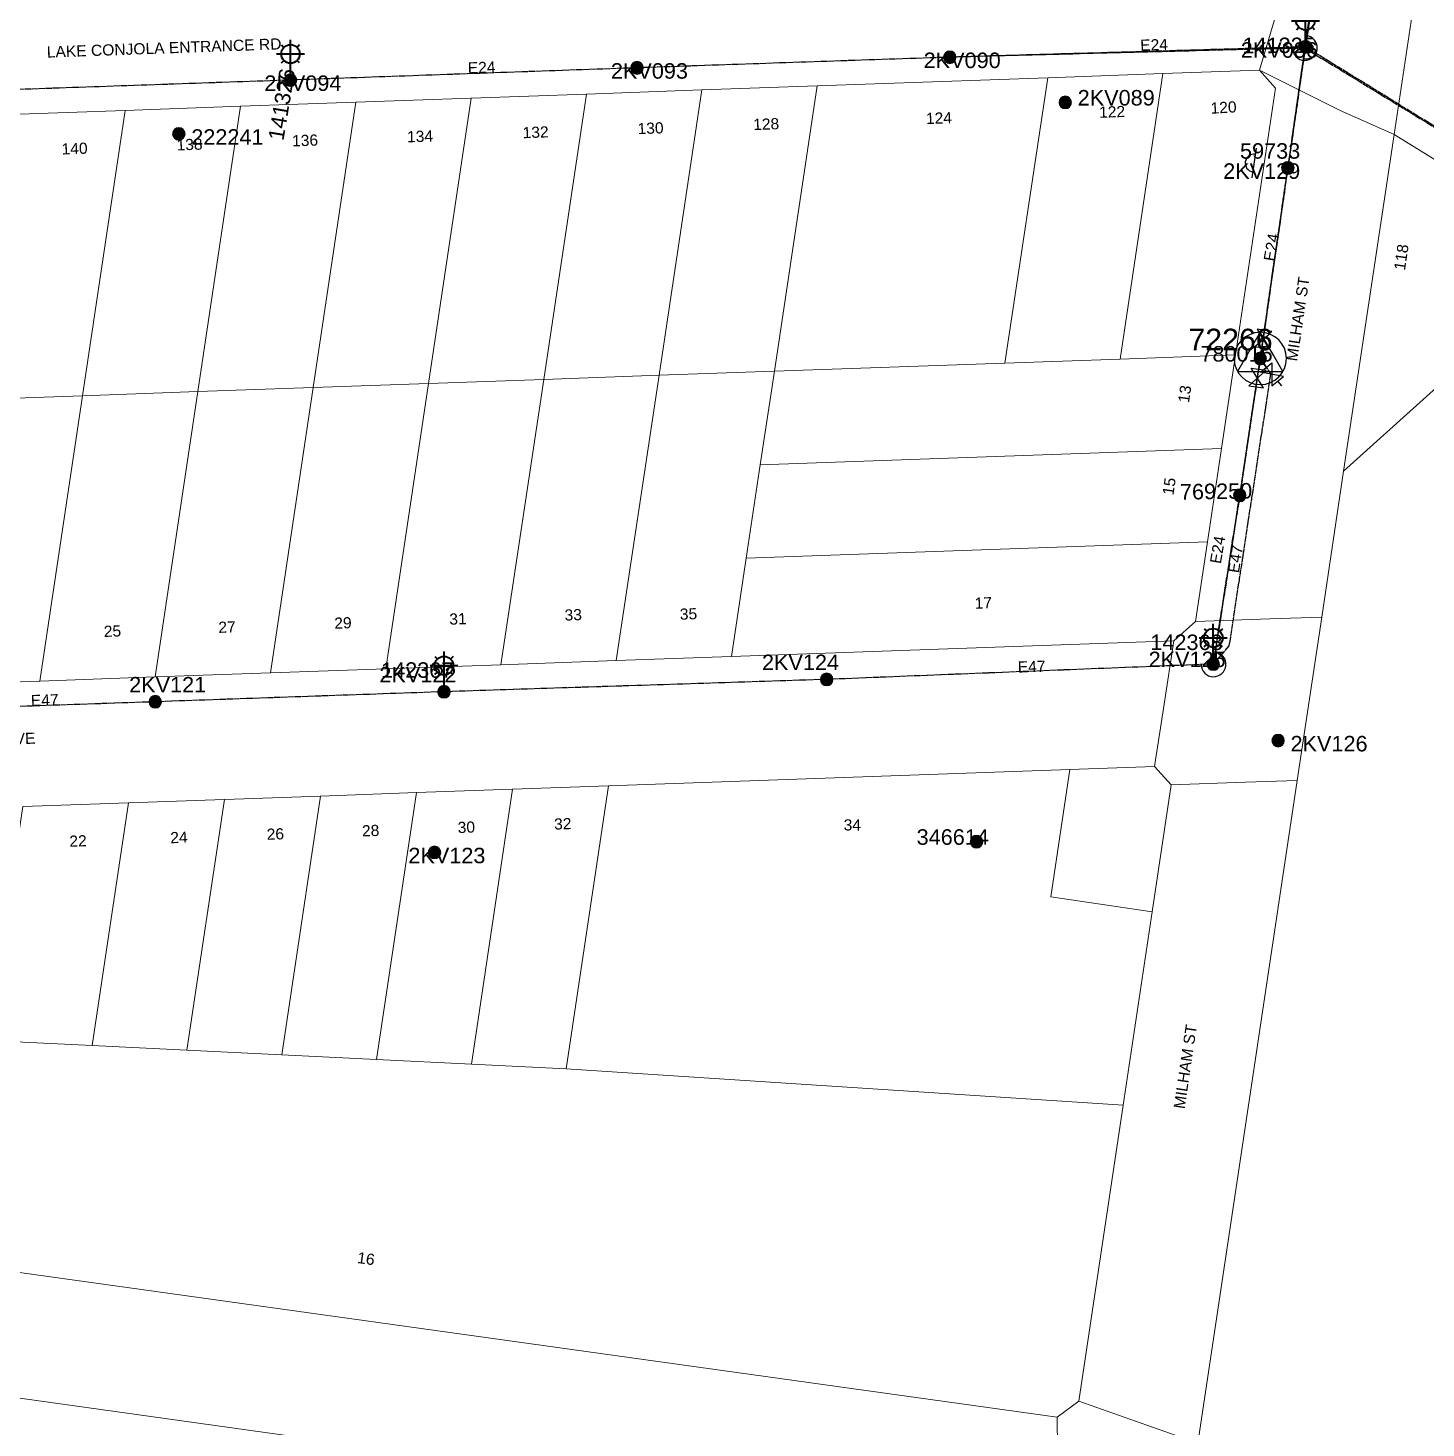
# Model space of a CAD drawing. Header units: metres. Extents: x 267914 to 271639, y 6093026 to 6094842.
# Drawn here: x 270891.3 to 271116.8, y 6093958 to 6094183.7 of the extents above; entities that cross this region are included whole.
import ezdxf
from ezdxf.enums import TextEntityAlignment as Align

# ---------------------------------------------------------------- set-up
doc = ezdxf.new("R2010")
doc.units = ezdxf.units.M
doc.linetypes.add('Cable Exist OH', pattern=[1, 1, 0])
doc.layers.get('0').update_dxf_attribs({"color": 6})
doc.layers.add('Cadastre Land Parcels_SP_EXT', color=9, linetype='Continuous', lineweight=5)
doc.layers.add('Cadastre Roads_SP_EXT', color=9, linetype='Continuous', lineweight=5)
for name, color, linetype in [('Equip_LV_EXT', 7, 'Continuous'), ('Equip_SP_HV_EXT', 7, 'Continuous'), ('Equip_SP_SL_EXT', 7, 'Continuous'), ('Mains_HV_EXT', 7, 'Continuous'), ('Mains_LV_EXT', 7, 'Continuous'), ('Mains_SL_EXT', 7, 'Continuous'), ('Sub_SP_TR_HV_LV_EXT', 7, 'Continuous'), ('SupportsOH_SP_TR_HV_LV_SL_EXT', 7, 'Continuous')]:
    doc.layers.add(name, color=color, linetype=linetype)
doc.layers.get('0').freeze()
doc.styles.add('iecARIAL', font='arial.ttf', dxfattribs={"height": 2})
doc.styles.add('POLE_LABEL', font='arial.ttf')
doc.styles.get("Standard").update_dxf_attribs({"font": 'arial.ttf'})

# ---------------------------------------------------------------- blocks, each defined once
blk = doc.blocks.new('SUB_POLE_EXT')
blk.add_wipeout([(0, 4.22), (0.42, 4.2), (0.83, 4.14), (1.21, 4.05), (1.62, 3.9), (1.99, 3.72), (2.35, 3.51), (2.68, 3.26), (2.99, 2.99), (3.28, 2.66), (3.52, 2.34), (3.76, 1.92), (3.9, 1.62), (4.04, 1.23), (4.18, 0.63), (4.22, 0), (4.18, -0.61), (4.06, -1.15), (3.9, -1.62), (3.58, -2.24), (3.22, -2.73), (2.97, -3.01), (2.68, -3.26), (2.36, -3.5), (2, -3.72), (1.64, -3.89), (1.25, -4.03), (0.82, -4.14), (0.42, -4.2), (0, -4.22), (-0.41, -4.2), (-0.8, -4.15), (-1.21, -4.05), (-1.62, -3.9), (-1.99, -3.73), (-2.35, -3.51), (-2.68, -3.26), (-2.96, -3.02), (-3.23, -2.72), (-3.51, -2.35), (-3.71, -2.01), (-3.91, -1.6), (-4.05, -1.21), (-4.16, -0.76), (-4.22, -0.14), (-4.21, 0.39), (-4.14, 0.83), (-4.03, 1.27), (-3.9, 1.63), (-3.71, 2.02), (-3.5, 2.37), (-3.28, 2.67), (-2.99, 2.99), (-2.68, 3.27), (-2.33, 3.52), (-1.98, 3.73), (-1.63, 3.9), (-1.2, 4.05), (-0.78, 4.15), (-0.4, 4.21)])
blk.add_line((2.16, 0.48), (2.16, 0.48, 0))
blk.add_lwpolyline([(-4.22, 0, 1), (4.22, 0, 1)], format="xyb", close=True)
blk.add_lwpolyline([(2.14, 0.52), (0, 4.22), (-3.66, -2.11), (3.66, -2.11)], close=True)
for tag, height, flags, p in [('ASSET_NUM', 3.5, 8, (2, 2)), ('STREET_CODE', 0.2, 9, (1.5, 0)), ('CONSTRUCTED_VOLTAGE', 0.2, 9, (1.5, -0.2)), ('OPERATING_VOLTAGE', 0.2, 9, (1.5, -0.6)), ('OPERATED_BY', 0.2, 9, (1.5, -0.8)), ('ORIENTATION', 0.2, 9, (1.5, -1.2)), ('OWNED_BY', 0.2, 9, (1.5, -1.4)), ('SECONDARY_VOLTAGE', 0.2, 9, (1.5, -1.6)), ('STATE', 0.2, 9, (1.5, -1.8)), ('SUBSTATION_TYPE', 0.2, 9, (1.5, -2)), ('NO_PHASES', 0.2, 9, (1.5, -0.4)), ('MAINTAINED_BY', 0.2, 9, (1.5, -1)), ('USAGE', 0.2, 9, (1.5, -2.2)), ('STREETNAME', 0.2, 9, (1.5, -2.8)), ('SUBURB', 0.2, 9, (1.5, -3)), ('Z', 0.2, 1, (1.5, -3.4)), ('LEGEND', 0.2, 9, (1.5, -2.4)), ('LOCATION', 0.2, 9, (1.5, -2.6)), ('NOTES', 0.2, 9, (1.5, -3.2))]:
    blk.add_attdef(tag, text='', height=height, dxfattribs=dict(flags=flags)).set_placement(p, align=Align.MIDDLE_LEFT)
blk = doc.blocks.new('LV_OH_LINKS_DISTFUSE_EXT')
for p, q in [((0, 0), (0.96, 0)), ((3.84, 0), (4.8, 0))]:
    blk.add_line(p, q)
blk.add_lwpolyline([(3.84, -1.2), (3.84, 1.2), (0.96, -1.2), (0.96, 1.2)], close=True)
at = {"flags": 9}
for tag, p in [('ACTUAL_STATUS', (0, 0)), ('CONSTRUCTED_VOLTAGE', (0, -0.2)), ('OPERATING_VOLTAGE', (0, -0.6)), ('ORIENTATION', (0, -0.8)), ('OWNED_BY', (0, -1)), ('STATE', (0, -1.2)), ('SWITCH_TYPE', (0, -1.4)), ('NO_PHASES', (0, -0.4)), ('USAGE', (0, -1.6)), ('NOTES', (0, -1.8))]:
    blk.add_attdef(tag, text='', height=0.2, dxfattribs=at).set_placement(p, align=Align.MIDDLE_LEFT)
at = {"flags": 1}
blk.add_attdef('Z', (0, 0), '', height=0.2, dxfattribs=at)
blk = doc.blocks.new('SL_LANTERN_EXT')
at = {"lineweight": 40}
for p, q in [((-1.46, 5.68), (-1.06, 5.28)), ((0, 1.97), (0, 6.47)), ((1.46, 5.68), (1.06, 5.28)), ((-2.25, 4.22), (2.25, 4.22)), ((-1.46, 2.76), (-1.06, 3.16)), ((0, 0), (0, 2.72)), ((1.46, 2.76), (1.06, 3.16))]:
    blk.add_line(p, q, dxfattribs=at)
blk.add_circle((0, 4.22), 1.5, dxfattribs=at)
at = {"style": 'iecARIAL', "flags": 8}
blk.add_attdef('ASSET_NUM', (1.5, 1.5), '', height=2.5, dxfattribs=at)
for tag, p, height, flags in [('OPERATING_VOLTAGE', (0.98, -1.65), 0.2, 9), ('ORIENTATION', (0.98, -1.85), 0.2, 9), ('OWNED_BY', (0.98, -2.05), 0.2, 9), ('STATE', (0.98, -2.25), 0.2, 9), ('CONSTRUCTED_VOLTAGE', (0.98, -0.65), 0.2, 9), ('CONTROL_TYPE', (0.98, -0.85), 0.2, 9), ('LANTERN_PURPOSE', (0.98, -1.05), 0.2, 9), ('LANTERN_TYPE', (0.98, -1.25), 0.2, 9), ('NO_PHASES', (0.98, -1.45), 0.2, 9), ('USAGE', (0.98, -2.45), 0.2, 9), ('LNUMBER', (2.18, -3.25), 2.5, 8), ('CEXIST', (0.98, -2.65), 0.2, 9), ('CNEW', (0.98, -2.85), 0.2, 9), ('CNUMBER', (0.98, -3.05), 0.2, 9), ('CREMOVE', (0.98, -3.25), 0.2, 9), ('CREPLACE', (0.98, -3.45), 0.2, 9), ('LKINGHEIGHT', (0.98, -3.65), 0.2, 9), ('LBRACKET', (0.98, -3.85), 0.2, 9), ('LBRACKETVOCAB', (0.98, -4.05), 0.2, 9), ('LCATEGORY', (0.98, -4.25), 0.2, 9), ('LCHARGE1', (0.98, -4.45), 0.2, 9), ('LCHARGE1PERCENT', (0.98, -4.65), 0.2, 9), ('LCHARGE2', (0.98, -4.85), 0.2, 9), ('LCHARGE2PERCENT', (0.98, -5.05), 0.2, 9), ('LCHARGE3', (0.98, -5.25), 0.2, 9), ('LCHARGE3PERCENT', (0.98, -5.45), 0.2, 9), ('LEXIST', (0.98, -5.65), 0.2, 9), ('LLAMP', (0.98, -5.85), 0.2, 9), ('LLAMPVOCAB', (0.98, -6.05), 0.2, 9), ('LMAST', (0.98, -6.25), 0.2, 9), ('LMASTVOCAB', (0.98, -6.45), 0.2, 9), ('LNEW', (0.98, -6.65), 0.2, 9), ('LANTNUMBER', (0.98, -6.85), 0.2, 9), ('LOUTREACH', (0.98, -7.25), 0.2, 9), ('LOUTREACHVOCAB', (0.98, -7.45), 0.2, 9), ('LRATECODE', (0.98, -7.65), 0.2, 9), ('LREMOVE', (0.98, -7.85), 0.2, 9), ('LREPLACE', (0.98, -8.05), 0.2, 9), ('LTYPE', (0.98, -8.25), 0.2, 9), ('LTYPEVOCAB', (0.98, -8.45), 0.2, 9), ('LEGEND', (0.98, -8.65), 0.2, 9), ('LOCATION', (0.98, -8.85), 0.2, 9), ('NOTES', (0.98, -9.05), 0.2, 9), ('STREETNAME', (0.98, -9.25), 0.2, 9), ('SUBURB', (0.98, -9.45), 0.2, 1)]:
    blk.add_attdef(tag, p, '', height=height, dxfattribs=dict(flags=flags))
blk = doc.blocks.new('POLE_EXT')
blk.add_hatch(color=256).paths.add_polyline_path([(-1, 0, 1), (1, 0, 1)])
blk.add_lwpolyline([(-1, 0, 1), (1, 0, 1)], format="xyb", close=True)
for tag, height, flags, p in [('pNumber', 2.5, 8, (-17.84, 2.07)), ('OWNED_BY', 0.2, 9, (1.35, -0.4)), ('SPECIAL_USE', 0.2, 9, (1.35, -0.8)), ('STATE', 0.2, 9, (1.35, -1)), ('cLV', 0.2, 9, (1.35, -1.4)), ('hDepth', 0.2, 9, (1.35, -1.6)), ('hDia', 0.2, 9, (1.35, -1.8)), ('cHV', 0.2, 9, (1.35, -2)), ('PARENT', 0.2, 9, (1.35, -0.6)), ('USAGE', 0.2, 9, (1.35, -1.2)), ('LBRACKET', 0.2, 9, (1.35, -2.2)), ('cLinedev', 0.2, 9, (1.35, -3.4)), ('pExisting', 0.2, 9, (1.35, -3.8)), ('pFooting', 0.2, 9, (1.35, -4.4)), ('pNew', 0.2, 9, (1.35, -4.6)), ('LExisting', 0.2, 9, (1.35, -2.4)), ('LANTNUMBER', 0.2, 9, (1.35, -2.6)), ('LOther', 0.2, 9, (1.35, -2.8)), ('LRemove', 0.2, 9, (1.35, -3)), ('LEGEND', 0.2, 9, (1.35, -3.2)), ('LOCATION', 0.2, 9, (1.35, -3.6)), ('PFNUMBER', 0.2, 9, (1.35, -4)), ('NEWPFNUMBER', 0.2, 9, (1.35, -4.2)), ('pRelocate', 0.2, 9, (1.35, -5)), ('pRemove', 0.2, 9, (1.35, -5.2)), ('pReplace', 0.2, 9, (1.35, -5.4)), ('pStay', 0.2, 9, (1.35, -5.6)), ('pType', 0.2, 9, (1.35, -5.8)), ('cspan', 0.2, 9, (1.35, -6)), ('STREETNAME', 0.2, 9, (1.35, -6.2)), ('SUBURB', 0.2, 9, (1.35, -6.4)), ('NOTES', 0.2, 9, (1.35, -6.6)), ('MAINTAINED_BY', 0.2, 9, (1.36, -6.81)), ('OPERATED_BY', 0.2, 9, (1.36, -7.01))]:
    blk.add_attdef(tag, text='', height=height, dxfattribs=dict(flags=flags)).set_placement(p, align=Align.MIDDLE_LEFT)
at = {"style": 'POLE_LABEL'}
for tag, height, flags, p in [('ASSET_NUM', 2.5, 8, (2, 2)), ('STRUCTURE_PLANT_NUMBER', 0.2, 9, (1.35, 0.03)), ('STREET_CODE', 0.2, 9, (1.35, -0.2))]:
    blk.add_attdef(tag, text='', height=height, dxfattribs=dict(at, flags=flags)).set_placement(p, align=Align.MIDDLE_LEFT)
at = {"flags": 1}
blk.add_attdef('Z', (1.35, -7.33), '', height=0.2, dxfattribs=at)
blk = doc.blocks.new('HV_USL_CLOSED_EXT')
blk.add_line((2.4, 5.5), (-2.4, 5.5))
blk.add_lwpolyline([(1.44, 5.5, 0.414214), (0, 6.94, 0.414214), (-1.44, 5.5)], format="xyb")
for tag, height, flags, p in [('ASSET_NUM', 2.5, 8, (2, 2)), ('STREET_CODE', 0.2, 9, (1.5, 0)), ('ACTUAL_STATUS', 0.2, 9, (1.5, -0.2)), ('CONSTRUCTED_VOLTAGE', 0.2, 9, (1.5, -0.4)), ('OPERATING_VOLTAGE', 0.2, 9, (1.5, -0.8)), ('ORIENTATION', 0.2, 9, (1.5, -1)), ('OWNED_BY', 0.2, 9, (1.5, -1.2)), ('OPERATED_BY', 0.2, 9, (1.5, -1.4)), ('STATE', 0.2, 9, (1.5, -1.8)), ('SWITCH_TYPE', 0.2, 9, (1.5, -2)), ('NO_PHASES', 0.2, 9, (1.5, -0.6)), ('MAINTAINED_BY', 0.2, 9, (1.5, -1.6)), ('USAGE', 0.2, 9, (1.5, -2.2)), ('STREETNAME', 0.2, 9, (1.5, -2.8)), ('SUBURB', 0.2, 9, (1.5, -3)), ('Z', 0.2, 1, (1.5, -3.6)), ('LEGEND', 0.2, 9, (1.5, -2.4)), ('LOCATION', 0.2, 9, (1.5, -2.6)), ('NOTES', 0.2, 9, (1.5, -3.2)), ('LABEL_ALIGNMENT', 0.2, 9, (1.5, -3.4))]:
    blk.add_attdef(tag, text='', height=height, dxfattribs=dict(flags=flags)).set_placement(p, align=Align.MIDDLE_LEFT)
blk = doc.blocks.new('End Shackle_EXT')
at = {"flags": 9}
blk.add_attdef('NOTES', text='', height=0.2, dxfattribs=at).set_placement((0, -1.6), align=Align.MIDDLE_LEFT)
blk.add_wipeout([(0, 0.25), (1.81, 0.25), (1.82, -0.25), (0, -0.25)])
blk.add_line((1.81, -1), (1.81, 1))
at = {"flags": 1}
blk.add_attdef('Z', (0, 0), '', height=0.2, dxfattribs=at)
at = {"flags": 9}
for tag, p in [('CONNECTOR_TYPE', (0, 0)), ('CONSTRUCTED_VOLTAGE', (0, -0.2)), ('OPERATING_VOLTAGE', (0, -0.6)), ('ORIENTATION', (0, -0.8)), ('OWNED_BY', (0, -1)), ('STATE', (0, -1.2)), ('NO_PHASES', (0, -0.4)), ('USAGE', (0, -1.4))]:
    blk.add_attdef(tag, text='', height=0.2, dxfattribs=at).set_placement(p, align=Align.MIDDLE_LEFT)

msp = doc.modelspace()

# ---------------------------------------------------------------- linework, layer by layer
at = {"layer": 'Cadastre Land Parcels_SP_EXT', "linetype": 'Continuous'}
for points in [[(271018.57429, 6094174.38008), (270999.98037, 6094173.72297), (270993.09228, 6094127.7098), (271011.68453, 6094128.36691), (271018.57429, 6094174.38008)], [(271048.86982, 6094129.68298), (271055.76471, 6094175.69632), (271018.57429, 6094174.38008), (271011.68453, 6094128.36691), (271048.86982, 6094129.68298)], [(271067.46278, 6094130.34106), (271074.35943, 6094176.35431), (271055.76471, 6094175.69632), (271048.86982, 6094129.68298), (271067.46278, 6094130.34106)], [(270955.90619, 6094126.39347), (270962.79083, 6094172.40655), (270944.19602, 6094171.7483), (270937.31314, 6094125.73522), (270955.90619, 6094126.39347)], [(270974.49835, 6094127.05261), (270981.38556, 6094173.06578), (270962.79083, 6094172.40655), (270955.90619, 6094126.39347), (270974.49835, 6094127.05261)], [(270993.09228, 6094127.7098), (270999.98037, 6094173.72297), (270981.38556, 6094173.06578), (270974.49835, 6094127.05261), (270993.09228, 6094127.7098)], [(270907.00737, 6094170.4317), (270888.41256, 6094169.77336), (270881.5356, 6094123.76231), (270900.12873, 6094124.41862), (270907.00737, 6094170.4317)], [(270925.60209, 6094171.09004), (270907.00737, 6094170.4317), (270900.12873, 6094124.41862), (270918.72089, 6094125.07696), (270925.60209, 6094171.09004)], [(270937.31314, 6094125.73522), (270944.19602, 6094171.7483), (270925.60209, 6094171.09004), (270918.72089, 6094125.07696), (270937.31314, 6094125.73522)], [(271142.59188, 6094147.42944), (271142.54382, 6094147.46009), (271111.64719, 6094166.56273), (271103.49489, 6094112.23755), (271142.54798, 6094147.39058), (271142.59188, 6094147.42944)], [(270967.59498, 6094081.039), (270974.49835, 6094127.05261), (270955.90619, 6094126.39347), (270949.00538, 6094080.37986), (270967.59498, 6094081.039)], [(270986.18475, 6094081.69513), (270993.09228, 6094127.7098), (270974.49835, 6094127.05261), (270967.59498, 6094081.039), (270986.18475, 6094081.69513)], [(271007.15536, 6094098.21245), (271009.41994, 6094113.29065), (271011.68453, 6094128.36691), (270993.09228, 6094127.7098), (270986.18475, 6094081.69513), (271004.77444, 6094082.35312), (271007.15536, 6094098.21245)], [(270911.8268, 6094079.0645), (270918.72089, 6094125.07696), (270900.12873, 6094124.41862), (270893.23791, 6094078.40722), (270911.8268, 6094079.0645)], [(270930.41649, 6094079.72267), (270937.31314, 6094125.73522), (270918.72089, 6094125.07696), (270911.8268, 6094079.0645), (270930.41649, 6094079.72267)], [(270955.90619, 6094126.39347), (270937.31314, 6094125.73522), (270930.41649, 6094079.72267), (270949.00538, 6094080.37986), (270955.90619, 6094126.39347)], [(270900.12873, 6094124.41862), (270881.5356, 6094123.76231), (270874.64822, 6094077.74896), (270893.23791, 6094078.40722), (270900.12873, 6094124.41862)], [(271081.5339, 6094100.84282), (271083.7953, 6094115.91996), (271009.41994, 6094113.29065), (271007.15536, 6094098.21245), (271081.5339, 6094100.84282)], [(271079.60904, 6094088.00129), (271081.5339, 6094100.84282), (271007.15536, 6094098.21245), (271004.77444, 6094082.35312), (271076.10904, 6094084.87741), (271079.60904, 6094088.00129)], [(271072.58987, 6094041.19269), (271056.26211, 6094043.63314), (271059.32566, 6094064.14583), (270984.92549, 6094061.51378), (270978.12485, 6094015.88884), (271067.91389, 6094010.00571), (271072.58987, 6094041.19269)], [(271075.66013, 6094061.66677), (271073.01431, 6094064.6306), (271059.32566, 6094064.14583), (271056.26211, 6094043.63314), (271072.58987, 6094041.19269), (271075.66013, 6094061.66677)], [(270978.12485, 6094015.88884), (270962.83244, 6094016.63692), (270969.44307, 6094060.96444), (270984.92549, 6094061.51378), (270978.12485, 6094015.88884)], [(270916.95822, 6094018.88305), (270901.6674, 6094019.63202), (270907.51184, 6094058.7737), (270922.99425, 6094059.3211), (270916.95822, 6094018.88305)], [(270932.24992, 6094018.13399), (270916.95822, 6094018.88305), (270922.99425, 6094059.3211), (270938.47746, 6094059.86956), (270932.24992, 6094018.13399)], [(270947.54153, 6094017.38599), (270932.24992, 6094018.13399), (270938.47746, 6094059.86956), (270953.95987, 6094060.41704), (270947.54153, 6094017.38599)], [(270962.83244, 6094016.63692), (270947.54153, 6094017.38599), (270953.95987, 6094060.41704), (270969.44307, 6094060.96444), (270962.83244, 6094016.63692)], [(270901.6674, 6094019.63202), (270884.83385, 6094020.45528), (270890.46479, 6094058.16951), (270907.51184, 6094058.7737), (270901.6674, 6094019.63202)], [(270642.22743, 6093997.43359), (270374.61166, 6094034.86772), (270352.30511, 6093874.71017), (270410.54184, 6093825.96788), (270482.14426, 6093871.67753), (270536.88451, 6093881.9386), (270572.05777, 6093888.53122), (270671.50969, 6093866.38447), (270723.80508, 6093763.90909), (270794.73202, 6093730.97666), (270818.25455, 6093717.09501), (270865.33301, 6093693.86), (270905.76506, 6093733.34406), (270955.29457, 6093772.12455), (271042.75217, 6093822.27027), (271057.51962, 6093939.34403), (270683.60543, 6093991.64745), (270642.22743, 6093997.43359)], [(271060.76036, 6093962.29116), (271067.91389, 6094010.00571), (270978.12485, 6094015.88884), (270962.83244, 6094016.63692), (270947.54153, 6094017.38599), (270932.24992, 6094018.13399), (270916.95822, 6094018.88305), (270901.6674, 6094019.63202), (270884.83385, 6094020.45528), (270867.9988, 6094021.27836), (270849.63569, 6094022.17715), (270831.27337, 6094023.07584), (270816.91402, 6094019.50685), (270802.55537, 6094015.9398), (270785.05032, 6094011.59128), (270767.54695, 6094007.24072), (270750.04349, 6094002.89219), (270749.16113, 6094002.67366), (271057.28942, 6093959.69745), (271060.76036, 6093962.29116)]]:
    msp.add_lwpolyline(points, close=True, dxfattribs=at)
at = {"layer": 'Cadastre Roads_SP_EXT', "linetype": 'Continuous'}
for points in [[(271117.09026, 6094202.81527), (271114.38784, 6094184.8183), (271111.64719, 6094166.56276), (271111.64719, 6094166.56276), (271142.54378, 6094147.46011)], [(270888.41256, 6094169.77329), (270907.00736, 6094170.4317), (270925.60208, 6094171.09002), (270944.19609, 6094171.74834), (270962.79081, 6094172.40657), (270981.38553, 6094173.06577), (270999.98033, 6094173.72303), (271018.57434, 6094174.38012), (271055.76466, 6094175.69631), (271074.35947, 6094176.35437), (271089.9064, 6094176.90513), (271089.9064, 6094176.90513), (271092.88857, 6094186.86593)], [(270890.46478, 6094058.16949), (270907.51185, 6094058.77368), (270922.99423, 6094059.32117), (270938.47741, 6094059.86964), (270953.95988, 6094060.41705), (270969.44306, 6094060.96445), (270984.92544, 6094061.5138), (271059.32568, 6094064.14584), (271073.0143, 6094064.63064), (271074.54835, 6094074.66906), (271076.10907, 6094084.87738), (271004.77445, 6094082.35317), (270986.18477, 6094081.69511), (270967.59499, 6094081.039), (270949.00531, 6094080.37988), (270930.41642, 6094079.72271), (270911.82674, 6094079.06448), (270893.23785, 6094078.40722), (270874.64816, 6094077.74899)]]:
    msp.add_lwpolyline(points, dxfattribs=at)
for points in [[(271080.07488, 6093956.21194), (271096.01168, 6094062.38724), (271087.66511, 6094062.09185), (271075.66012, 6094061.66675), (271072.58991, 6094041.19271), (271067.91385, 6094010.00568), (271060.76038, 6093962.29117), (271079.97571, 6093955.5228), (271080.07488, 6093956.21194)], [(271057.28944, 6093959.69746), (270749.16119, 6094002.67365), (270728.19644, 6094005.59675), (270686.5412, 6094011.40683), (270685.06385, 6094001.46422), (270683.60548, 6093991.64745), (271057.51956, 6093939.34404), (271057.28944, 6093959.69746)]]:
    msp.add_lwpolyline(points, close=True, dxfattribs=at)
at = {"layer": 'Mains_HV_EXT', "linetype": 'Cable Exist OH'}
for points in [[(271113.20466, 6094285.85162), (271097.33138, 6094180.6705)], [(271094.4929, 6094161.1431), (271097.33138, 6094180.6705)], [(271324.80613, 6094064.34902), (271184.99909, 6094119.50366), (271148.23673, 6094149.32874), (271097.33138, 6094180.6705)]]:
    msp.add_lwpolyline(points, dxfattribs=at)
at = {"layer": 'Mains_HV_EXT', "linetype": 'Continuous'}
msp.add_lwpolyline([(271097.05261, 6094178.75282, 0.2749561), (271099.02308, 6094179.59935)], format="xyb", dxfattribs=at)
at = {"layer": 'Mains_LV_EXT', "linetype": 'Cable Exist OH'}
for points in [[(271097.20075, 6094180.49432), (271101.69261, 6094209.56991)], [(271039.97398, 6094179.00752), (270989.53225, 6094177.29507)], [(271097.20075, 6094180.49432), (271039.97398, 6094179.00752)], [(271097.20075, 6094180.49432), (271148.23673, 6094149.32874), (271184.86338, 6094119.55721)], [(270989.53225, 6094177.29507), (270933.6463, 6094175.31962)], [(270933.6463, 6094175.31962), (270887.87169, 6094173.73272)], [(271020.11325, 6094078.66818), (270958.41055, 6094076.68155)], [(270911.83965, 6094075.06253), (270874.71735, 6094073.78068)], [(270958.41055, 6094076.68155), (270911.83965, 6094075.06253)]]:
    msp.add_lwpolyline(points, dxfattribs=at)
at = {"layer": 'Mains_LV_EXT', "linetype": 'Continuous'}
for points in [[(271095.23638, 6094180.44332, 2.166590707), (271097.50654, 6094182.47365)], [(271080.51746, 6094081.07002, 2.190043179), (271082.77377, 6094083.08419)]]:
    msp.add_lwpolyline(points, format="xyb", dxfattribs=at)
at = {"layer": 'Mains_SL_EXT', "linetype": 'Cable Exist OH'}
for points in [[(271109.06957, 6094258.4516), (271101.69261, 6094209.56991), (271097.33138, 6094180.6705)], [(271097.33138, 6094180.6705), (271039.97398, 6094179.00752), (270989.53225, 6094177.29507), (270933.6463, 6094175.31962)], [(271184.99909, 6094119.50366), (271148.23673, 6094149.32874), (271097.33138, 6094180.6705)], [(270933.6463, 6094175.31962), (270887.87169, 6094173.73272)]]:
    msp.add_lwpolyline(points, dxfattribs=at)

# ---------------------------------------------------------------- block references
at = {"layer": 'Equip_SP_HV_EXT'}
ref = msp.add_blockref('HV_USL_CLOSED_EXT', (271094.49289, 6094161.14315), dxfattribs=dict(at, rotation=81.63327569706193))
ref.add_attrib('ASSET_NUM', '59733', dxfattribs={"layer": '0', "height": 2.5}).set_placement((271096.49289, 6094161.89315), align=Align.BOTTOM_RIGHT)
at = {"layer": 'Equip_SP_SL_EXT'}
ref = msp.add_blockref('SL_LANTERN_EXT', (271097.33136, 6094180.6705), dxfattribs=at)
ref.add_attrib('ASSET_NUM', '141325', dxfattribs={"layer": '0', "height": 2.5, "rotation": 0.0862258, "style": 'iecARIAL'}).set_placement((271098.83136, 6094182.1705), align=Align.TOP_RIGHT)
ref = msp.add_blockref('SL_LANTERN_EXT', (270933.64631, 6094175.31965), dxfattribs=at)
ref.add_attrib('ASSET_NUM', '141326', dxfattribs={"layer": '0', "height": 2.5, "rotation": 80.6149345, "style": 'iecARIAL'}).set_placement((270935.14631, 6094176.81965), align=Align.BOTTOM_RIGHT)
ref = msp.add_blockref('SL_LANTERN_EXT', (271082.4697, 6094081.14768), dxfattribs=at)
ref.add_attrib('ASSET_NUM', '142368', dxfattribs={"layer": '0', "height": 2.5, "rotation": 359.8690107, "style": 'iecARIAL'}).set_placement((271083.9697, 6094082.64768), align=Align.BOTTOM_RIGHT)
ref = msp.add_blockref('SL_LANTERN_EXT', (270958.41055, 6094076.68151), dxfattribs=at)
ref.add_attrib('ASSET_NUM', '142367', dxfattribs={"layer": '0', "height": 2.5, "rotation": 359.9952258, "style": 'iecARIAL'}).set_placement((270959.91055, 6094078.18151), align=Align.BOTTOM_RIGHT)
at = {"layer": 'Sub_SP_TR_HV_LV_EXT'}
ref = msp.add_blockref('SUB_POLE_EXT', (271090.04527, 6094130.42559), dxfattribs=at)
ref.add_attrib('ASSET_NUM', '72266', dxfattribs={"layer": '0', "height": 3.5}).set_placement((271092.04527, 6094130.67559), align=Align.BOTTOM_RIGHT)
at = {"layer": 'SupportsOH_SP_TR_HV_LV_SL_EXT'}
ref = msp.add_blockref('POLE_EXT', (271097.33132, 6094180.67049), dxfattribs=at)
ref.add_attrib('ASSET_NUM', '2KV086', dxfattribs={"layer": '0', "height": 2.5, "style": 'POLE_LABEL'}).set_placement((271099.33132, 6094181.42049), align=Align.TOP_RIGHT)
ref = msp.add_blockref('POLE_EXT', (271039.974, 6094179.00755), dxfattribs=at)
ref.add_attrib('ASSET_NUM', '2KV090', dxfattribs={"layer": '0', "height": 2.5, "style": 'POLE_LABEL'}).set_placement((271041.974, 6094179.75755), align=Align.TOP_CENTER)
ref = msp.add_blockref('POLE_EXT', (270989.53224, 6094177.29504), dxfattribs=at)
ref.add_attrib('ASSET_NUM', '2KV093', dxfattribs={"layer": '0', "height": 2.5, "style": 'POLE_LABEL'}).set_placement((270991.53224, 6094178.04504), align=Align.TOP_CENTER)
ref = msp.add_blockref('POLE_EXT', (270933.64631, 6094175.31963), dxfattribs=at)
ref.add_attrib('ASSET_NUM', '2KV094', dxfattribs={"layer": '0', "height": 2.5, "style": 'POLE_LABEL'}).set_placement((270935.64631, 6094176.06963), align=Align.TOP_CENTER)
ref = msp.add_blockref('POLE_EXT', (271058.60114, 6094171.71801), dxfattribs=at)
ref.add_attrib('ASSET_NUM', '2KV089', dxfattribs={"layer": '0', "height": 2.5, "style": 'POLE_LABEL'}).set_placement((271060.60114, 6094172.46801), align=Align.MIDDLE_LEFT)
ref = msp.add_blockref('POLE_EXT', (270915.6462, 6094166.64424), dxfattribs=at)
ref.add_attrib('ASSET_NUM', '222241', dxfattribs={"layer": '0', "height": 2.5, "style": 'POLE_LABEL'}).set_placement((270917.6462, 6094167.39424), align=Align.TOP_LEFT)
ref = msp.add_blockref('POLE_EXT', (271094.49294, 6094161.14315), dxfattribs=at)
ref.add_attrib('ASSET_NUM', '2KV129', dxfattribs={"layer": '0', "height": 2.5, "style": 'POLE_LABEL'}).set_placement((271096.49294, 6094161.89315), align=Align.TOP_RIGHT)
ref = msp.add_blockref('POLE_EXT', (271086.74303, 6094108.35742), dxfattribs=at)
ref.add_attrib('ASSET_NUM', '769250', dxfattribs={"layer": '0', "height": 2.5, "rotation": 1.0000001, "style": 'POLE_LABEL'}).set_placement((271088.74303, 6094109.10742), align=Align.MIDDLE_RIGHT)
ref = msp.add_blockref('POLE_EXT', (271020.11332, 6094078.66819), dxfattribs=at)
ref.add_attrib('ASSET_NUM', '2KV124', dxfattribs={"layer": '0', "height": 2.5, "style": 'POLE_LABEL'}).set_placement((271022.11332, 6094079.41819), align=Align.BOTTOM_RIGHT)
ref = msp.add_blockref('POLE_EXT', (270958.41058, 6094076.68151), dxfattribs=at)
ref.add_attrib('ASSET_NUM', '2KV122', dxfattribs={"layer": '0', "height": 2.5, "style": 'POLE_LABEL'}).set_placement((270960.41058, 6094077.43151), align=Align.BOTTOM_RIGHT)
ref = msp.add_blockref('POLE_EXT', (270911.83969, 6094075.06247), dxfattribs=at)
ref.add_attrib('ASSET_NUM', '2KV121', dxfattribs={"layer": '0', "height": 2.5, "style": 'POLE_LABEL'}).set_placement((270913.83969, 6094075.81247), align=Align.BOTTOM_CENTER)
ref = msp.add_blockref('POLE_EXT', (271092.92514, 6094068.81175), dxfattribs=at)
ref.add_attrib('ASSET_NUM', '2KV126', dxfattribs={"layer": '0', "height": 2.5, "style": 'POLE_LABEL'}).set_placement((271094.92514, 6094069.56175), align=Align.TOP_LEFT)
ref = msp.add_blockref('POLE_EXT', (271044.28052, 6094052.50647), dxfattribs=at)
ref.add_attrib('ASSET_NUM', '346614', dxfattribs={"layer": '0', "height": 2.5, "style": 'POLE_LABEL'}).set_placement((271046.28052, 6094053.25647), align=Align.MIDDLE_RIGHT)
ref = msp.add_blockref('POLE_EXT', (270956.87042, 6094050.77351), dxfattribs=at)
ref.add_attrib('ASSET_NUM', '2KV123', dxfattribs={"layer": '0', "height": 2.5, "style": 'POLE_LABEL'}).set_placement((270958.87042, 6094051.52351), align=Align.TOP_CENTER)

# ---------------------------------------------------------------- texts
at = {"layer": 'Cadastre Land Parcels_SP_EXT'}
for s, rotation, p in [('124', 2.061808, (271036.1622, 6094168.21831)), ('122', 2.062053, (271064.08559, 6094169.22557)), ('120', 3.406872, (271082.08711, 6094169.88242)), ('132', 2.061744, (270971.11997, 6094165.93608)), ('130', 2.062333, (270989.65195, 6094166.59073)), ('128', 2.061958, (271008.29889, 6094167.25126)), ('138', 2.061597, (270915.30393, 6094163.95949)), ('136', 2.062047, (270933.93542, 6094164.6187)), ('134', 2.062272, (270952.47794, 6094165.27467)), ('140', 2.062497, (270896.76466, 6094163.30352)), ('118', 81.625748, (271113.37753, 6094144.5547)), ('15', 81.630798, (271076.0313, 6094108.29364)), ('17', 2.019619, (271044.0179, 6094090.05719)), ('29', 2.019655, (270940.74117, 6094086.83102)), ('31', 2.019508, (270959.29747, 6094087.48839)), ('33', 2.019322, (270977.88391, 6094088.14541)), ('35', 2.019583, (270996.47043, 6094088.28497)), ('25', 2.020008, (270903.57155, 6094085.51487)), ('27', 2.019647, (270922.04794, 6094086.1682)), ('28', 2.020511, (270945.20769, 6094053.34066)), ('30', 2.019328, (270960.64366, 6094053.88685)), ('32', 2.0199, (270976.19529, 6094054.43804)), ('34', 359.7322647, (271022.85222, 6094054.31456)), ('22', 2.020386, (270898.02021, 6094051.67155)), ('24', 2.019444, (270914.29263, 6094052.24707)), ('26', 2.019658, (270929.8411, 6094052.79711)), ('16', 352.071228, (270944.32715, 6093984.57517))]:
    msp.add_text(s, height=1.8, rotation=rotation, dxfattribs=at).set_placement(p)
at = {"layer": 'Cadastre Roads_SP_EXT'}
for s, rotation, p in [('LAKE CONJOLA ENTRANCE RD', 2.02177, (270894.37709, 6094178.93809)), ('SPINKS AVE', 2.020191, (270877.59758, 6094067.7875)), ('MILHAM ST', 81.628296, (271077.84864, 6094009.32949))]:
    msp.add_text(s, height=1.8, rotation=rotation, dxfattribs=at).set_placement(p)
at = {"layer": 'Mains_LV_EXT'}
for s, rotation, p in [('E24', 1.8903251, (271070.7148, 6094180.03539)), ('E24', 2.0624768, (270962.26737, 6094176.37594)), ('E24', 80.5073911, (271092.34099, 6094146.00325)), ('E24', 80.5073911, (271083.68225, 6094097.22716)), ('E47', 81.3616851, (271086.60032, 6094095.74636)), ('E47', 2.0189831, (271050.96518, 6094079.76331)), ('E47', 2.0200771, (270891.80756, 6094074.35335))]:
    msp.add_text(s, height=1.8, rotation=rotation, dxfattribs=at).set_placement(p)

# ---------------------------------------------------------------- next in the draw order: linework, layer by layer
at = {"layer": 'Cadastre Land Parcels_SP_EXT', "linetype": 'Continuous'}
for points in [[(271086.05503, 6094130.99896), (271092.50189, 6094173.99671), (271089.90642, 6094176.90515), (271074.35943, 6094176.35431), (271067.46278, 6094130.34106), (271086.05503, 6094130.99896)], [(271086.05503, 6094130.99896), (271067.46278, 6094130.34106), (271048.86982, 6094129.68298), (271011.68453, 6094128.36691), (271009.41994, 6094113.29065), (271083.7953, 6094115.91996), (271086.05503, 6094130.99896)]]:
    msp.add_lwpolyline(points, close=True, dxfattribs=at)
msp.add_lwpolyline([(271142.54798, 6094147.39058), (271103.49489, 6094112.23755), (271099.96476, 6094088.72182), (271096.0117, 6094062.3873), (271080.07491, 6093956.21194), (271083.98955, 6093905.76332), (271140.94695, 6093908.42576)], dxfattribs=at)
at = {"layer": 'Cadastre Roads_SP_EXT', "linetype": 'Continuous'}
msp.add_lwpolyline([(271111.64719, 6094166.56276), (271102.84602, 6094170.47797), (271089.9064, 6094176.90513), (271092.50188, 6094173.99669), (271086.05503, 6094130.99895), (271083.79529, 6094115.91995), (271081.53387, 6094100.8428), (271079.60907, 6094088.00129), (271091.61247, 6094088.4263), (271099.96478, 6094088.72186), (271103.49489, 6094112.2376), (271111.64719, 6094166.56276)], close=True, dxfattribs=at)
at = {"layer": 'Mains_HV_EXT', "linetype": 'Cable Exist OH'}
msp.add_lwpolyline([(271090.04534, 6094130.42563), (271094.4929, 6094161.1431)], dxfattribs=at)
at = {"layer": 'Mains_LV_EXT', "linetype": 'Cable Exist OH'}
for points in [[(271097.20075, 6094180.49432), (271094.4929, 6094161.1431), (271090.04534, 6094130.42563)], [(271086.74299, 6094108.35738), (271090.04534, 6094130.42563)]]:
    msp.add_lwpolyline(points, dxfattribs=at)

# ---------------------------------------------------------------- next in the draw order: block references
at = {"layer": 'Equip_LV_EXT'}
for p, rotation in [((271090.15204, 6094131.15937), 81.62877917927939), ((271089.93042, 6094129.64639), 261.6310230157795), ((271090.39028, 6094129.71234), 309.8055742350574)]:
    msp.add_blockref('LV_OH_LINKS_DISTFUSE_EXT', p, dxfattribs=dict(at, rotation=rotation))
at = {"layer": 'SupportsOH_SP_TR_HV_LV_SL_EXT'}
ref = msp.add_blockref('POLE_EXT', (271090.04528, 6094130.42561), dxfattribs=at)
ref.add_attrib('ASSET_NUM', '780015', dxfattribs={"layer": '0', "height": 2.5, "style": 'POLE_LABEL'}).set_placement((271092.04528, 6094131.17561), align=Align.MIDDLE_RIGHT)

# ---------------------------------------------------------------- next in the draw order: texts
at = {"layer": 'Cadastre Land Parcels_SP_EXT'}
msp.add_text('13', height=1.8, rotation=81.630463, dxfattribs=at).set_placement((271078.53985, 6094123.18492))
at = {"layer": 'Cadastre Roads_SP_EXT'}
msp.add_text('MILHAM ST', height=1.8, rotation=81.628387, dxfattribs=at).set_placement((271095.9993, 6094129.89107))

# ---------------------------------------------------------------- next in the draw order: block references
at = {"layer": 'Mains_LV_EXT', "rotation": 49.0314743269705}
msp.add_blockref('End Shackle_EXT', (271082.46968, 6094081.14771), dxfattribs=at)

# ---------------------------------------------------------------- next in the draw order: linework, layer by layer
at = {"layer": 'Mains_LV_EXT', "linetype": 'Cable Exist OH'}
for points in [[(271090.04534, 6094130.42563), (271091.70173, 6094127.93258), (271084.99601, 6094084.06394), (271082.46968, 6094081.14764)], [(271082.46968, 6094081.14764), (271086.74299, 6094108.35738)], [(271082.46968, 6094081.14764), (271020.11325, 6094078.66818)]]:
    msp.add_lwpolyline(points, dxfattribs=at)
at = {"layer": 'Mains_SL_EXT', "linetype": 'Cable Exist OH'}
msp.add_lwpolyline([(271097.33138, 6094180.6705), (271094.4929, 6094161.1431), (271090.04534, 6094130.42563), (271086.74299, 6094108.35738), (271082.46968, 6094081.14764)], dxfattribs=at)

# ---------------------------------------------------------------- next in the draw order: block references
at = {"layer": 'SupportsOH_SP_TR_HV_LV_SL_EXT'}
ref = msp.add_blockref('POLE_EXT', (271082.46972, 6094081.14769), dxfattribs=at)
ref.add_attrib('ASSET_NUM', '2KV125', dxfattribs={"layer": '0', "height": 2.5, "style": 'POLE_LABEL'}).set_placement((271084.46972, 6094081.89769), align=Align.MIDDLE_RIGHT)

doc.saveas('drawing.dxf')
